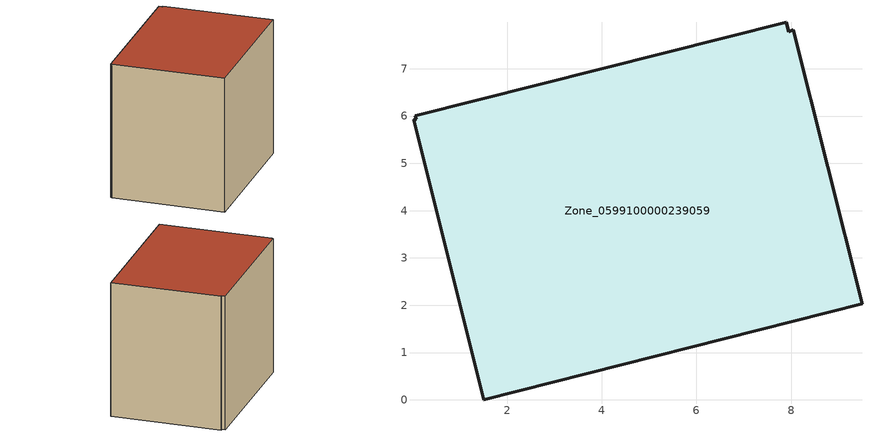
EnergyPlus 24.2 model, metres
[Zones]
Zone_0599100000239059
 floor ground (C_G): 8.05,7.82 9.5,2.03 1.5,0 0.02,5.92 0.07,5.93 0.05,6.01 7.9,7.99 7.95,7.79 z0
 wall outside (C_F): 1.5,0 9.5,2.03 8.05,7.82 7.95,7.79 7.9,7.99 0.05,6.01 0.07,5.93 0.02,5.92 1.5,0 z0:7.44
 roof outside (C_R): 9.5,2.03 8.05,7.82 7.95,7.79 7.9,7.99 0.05,6.01 0.07,5.93 0.02,5.92 1.5,0 z7.44
[BUILDING]
Pand.0599100000239059: North Axis=0; Terrain=City; Loads Convergence Tolerance Value=0.04; Temperature Convergence Tolerance Value=0.4; Solar Distribution=FullExterior; Maximum Number of Warmup Days=25; Minimum Number of Warmup Days=1
[Site:Location]
Rotterdam.The.Hague.AP_ZH_NLD Design_Conditions: Latitude=51.96; Longitude=4.45; Time Zone=1; Elevation=-4.5
[SITE:GROUNDTEMPERATURE:BUILDINGSURFACE]
18, 18, 18, 18, 18, 18, 18, 18, 18, 18, 18, 18
[MATERIAL] Thermal Absorptance=0.9; Solar Absorptance=0.7; Visible Absorptance=0.7
Name | Roughness | Thickness | Conductivity | Density | Specific Heat
G.TI.1965-1974 | MediumSmooth | 0.15 | 0.882353 | 540 | 1210
F.TI.1965-1974 | Rough | 0.3 | 0.697674 | 1920 | 840
R.TI.1965-1974 | MediumRough | 0.2 | 0.232558 | 1500 | 1000
[CONSTRUCTION]
C_G: G.TI.1965-1974
C_F: F.TI.1965-1974
C_R: R.TI.1965-1974
[ZONE]
Zone_0599100000239059: Type=1; Multiplier=1; Ceiling Height=Autocalculate; Volume=Autocalculate; Floor Area=autocalculate; Part of Total Floor Area=Yes
[ZONEINFILTRATION:DESIGNFLOWRATE]
Infil_Zone_0599100000239059: Zone or ZoneList or Space or SpaceList=Zone_0599100000239059; Schedule=AlwaysOn; Design Flow Rate Calculation Method=Flow/Area; Flow Rate per Floor Area=0.003; Constant Term Coefficient=1; Temperature Term Coefficient=0; Velocity Term Coefficient=0; Velocity Squared Term Coefficient=0
[HVACTEMPLATE:ZONE:IDEALLOADSAIRSYSTEM]
Zone_0599100000239059: Maximum Heating Supply Air Temperature=50; Minimum Cooling Supply Air Temperature=13; Maximum Heating Supply Air Humidity Ratio=0.0156; Minimum Cooling Supply Air Humidity Ratio=0.0077; Heating Limit=NoLimit; Cooling Limit=NoLimit; Dehumidification Control Type=ConstantSensibleHeatRatio; Cooling Sensible Heat Ratio=0.7; Dehumidification Setpoint=60; Humidification Control Type=None; Humidification Setpoint=30; Outdoor Air Method=None; Outdoor Air Flow Rate per Person=0.00944; Outdoor Air Flow Rate per Zone Floor Area=0; Outdoor Air Flow Rate per Zone=0; Demand Controlled Ventilation Type=None; Outdoor Air Economizer Type=NoEconomizer; Heat Recovery Type=None; Sensible Heat Recovery Effectiveness=0.7; Latent Heat Recovery Effectiveness=0.65
[ZONECONTROL:THERMOSTAT]
ThermostatControl_Zone_0599100000239059: Zone or ZoneList=Zone_0599100000239059; Control Type Schedule=DualSetpointControlType; Control 1=Thermostat_Zone_0599100000239059; Temperature Difference Between Cutout And Setpoint=0
[THERMOSTATSETPOINT:DUALSETPOINT]
Thermostat_Zone_0599100000239059: Heating Setpoint Temperature Schedule=HeatingSetpoint_Zone_0599100000239059; Cooling Setpoint Temperature Schedule=CoolingSetpoint_Zone_0599100000239059
[SCHEDULE:COMPACT]
HeatingSetpoint_Zone_0599100000239059: Through: 12/31, For: AllDays, Until: 24:00, 21
CoolingSetpoint_Zone_0599100000239059: Through: 12/31, For: AllDays, Until: 24:00, 24
DualSetpointControlType: Through: 12/31, For: AllDays, Until: 24:00, 4
AlwaysOn: Through: 12/31, For: AllDays, Until: 24:00, 1
